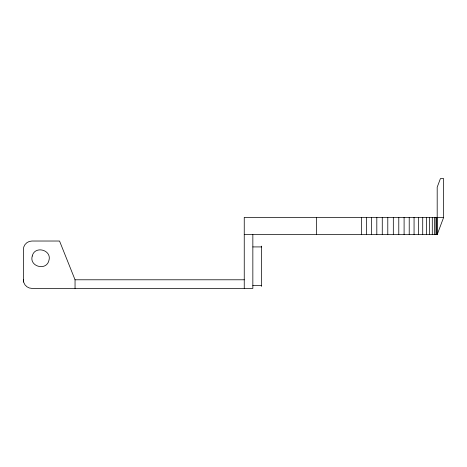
<?xml version="1.0" encoding="UTF-8"?>
<svg xmlns="http://www.w3.org/2000/svg" width="467" height="467" viewBox="0 0 467 467"><rect width="100%" height="100%" fill="white"/><g stroke="black" fill="none" stroke-linecap="round" stroke-linejoin="round"><path stroke-width="0.7" d="M437.188 234.603L443.65 217.371L443.65 178.598L440.422 178.598L437.188 187.214L437.188 234.603L244.247 234.603M443.65 217.371L244.247 217.371L244.247 288.402M252.845 246.92L261.52 246.92M252.845 234.603L252.845 288.402L31.954 288.402A8.604 8.604 0 0 1 23.35 279.786L23.356 249.635A8.61 8.61 0 0 1 31.966 241.025L59.542 241.025L75.047 279.786L244.247 279.786M252.845 285.623L261.52 285.623M23.35 279.786L23.659 282.027M436.878 217.371L436.878 234.603M435.95 217.371L435.95 234.603M434.415 217.371L434.415 234.603M432.296 217.371L432.296 234.603M429.617 217.371L429.617 234.603M426.406 217.371L426.406 234.603M422.717 217.371L422.717 234.603M418.584 217.371L418.584 234.603M414.066 217.371L414.066 234.603M409.22 217.371L409.22 234.603M404.101 217.371L404.101 234.603M398.783 217.371L398.783 234.603M393.319 217.371L393.319 234.603M387.791 217.371L387.791 234.603M382.269 217.371L382.269 234.603M376.811 217.371L376.811 234.603M371.493 217.371L371.493 234.603M366.379 217.371L366.379 234.603M361.54 217.371L361.54 234.603M316.498 217.371L316.498 234.603M261.52 246.115L261.52 286.405M75.047 279.786L75.047 288.402M32.258 256.015C28.989 266.599 46.443 271.274 48.907 260.475C52.176 249.892 34.721 245.216 32.258 256.015"/></g></svg>
